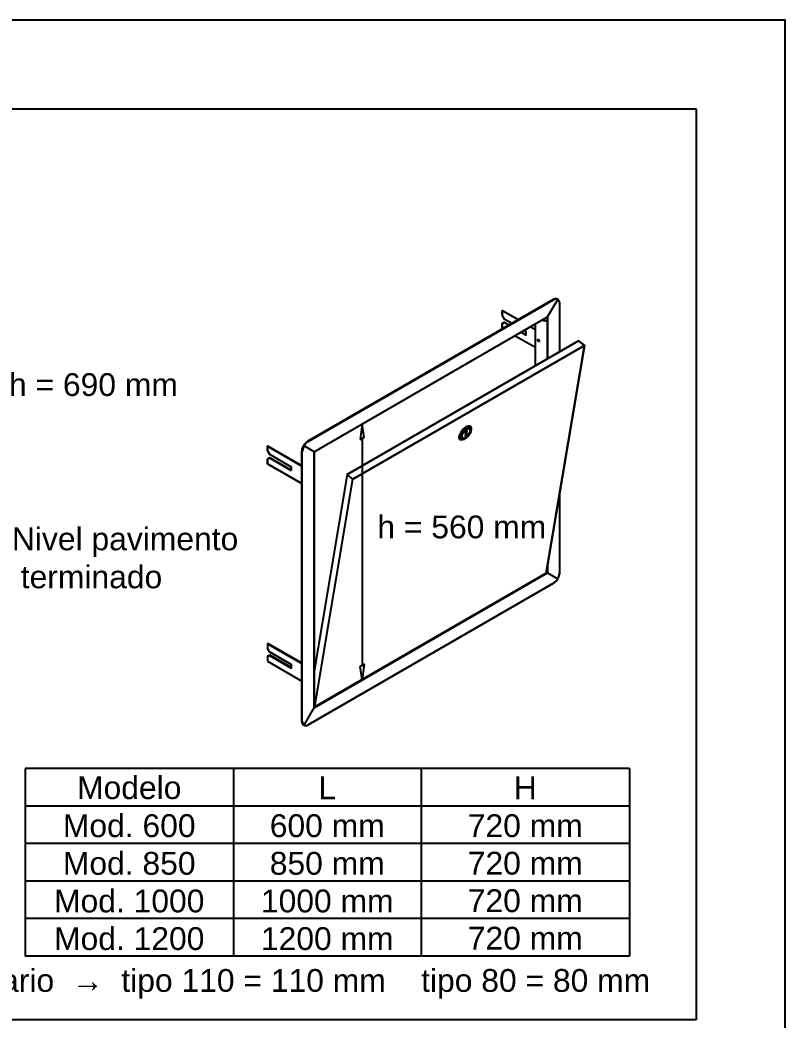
# Model space of a CAD drawing. Header units: millimetres. Extents: x 441156 to 441876, y 4514765 to 4515211.
# Drawn here: x 441494.216 to 441497.661, y 4514934.204 to 4514938.704 of the extents above; entities that cross this region are included whole.
import ezdxf
from ezdxf.enums import TextEntityAlignment as Align

# ---------------------------------------------------------------- set-up
doc = ezdxf.new("R2010")
doc.units = ezdxf.units.MM
doc.layers.add('01_cartela', color=6, linetype='Continuous', plot=False)
doc.layers.add('01_textos', color=7, linetype='Continuous')
doc.layers.add('Cassette', color=7, linetype='Continuous')
doc.styles.add('NIEVES2', font='sanss___.ttf')

msp = doc.modelspace()

# ---------------------------------------------------------------- linework, layer by layer
at = {"layer": '01_cartela', "color": 3}
msp.add_lwpolyline([(441467.02291656, 4514938.70368948), (441467.02291656, 4514917.16866547), (441497.66090462, 4514917.16866547), (441497.66090462, 4514938.70368948)], close=True, dxfattribs=at)
at = {"layer": 'Cassette'}
for p, q in [((441492.01090462, 4514938.30368948), (441497.26090462, 4514938.30368948)), ((441497.26090462, 4514938.30368948), (441497.26090462, 4514934.20361648)), ((441497.26090462, 4514934.20361648), (441492.01090462, 4514934.20361648))]:
    msp.add_line(p, q, dxfattribs=at)
at = {"layer": 'Cassette', "color": 254}
for p, q in [((441495.17752767, 4514935.33513775), (441495.17752767, 4514934.49138775)), ((441496.02213894, 4514935.33513775), (441496.02213894, 4514934.49138775)), ((441496.96050021, 4514935.33513775), (441496.96050021, 4514934.49138775))]:
    msp.add_line(p, q, dxfattribs=at)
for points in [[(441495.49548486, 4514935.52975484), (441495.49212302, 4514935.53162253), (441495.48950825, 4514935.53461084), (441495.48764057, 4514935.53834622), (441495.48651995, 4514935.54282867), (441495.48577288, 4514935.5480582), (441495.48577288, 4514936.76168282), (441495.48651995, 4514936.76728589), (441495.48764057, 4514936.77326249), (441495.48950825, 4514936.7792391), (441495.49212302, 4514936.78521571), (441495.49548486, 4514936.79081877), (441495.49922024, 4514936.7960483), (441495.50370269, 4514936.8009043), (441495.50818515, 4514936.80463968), (441495.5126676, 4514936.80800152), (441496.61721916, 4514937.4456307), (441496.62170161, 4514937.44787193), (441496.62581053, 4514937.44899254), (441496.62991944, 4514937.44936608), (441496.63365482, 4514937.44861901), (441496.63701666, 4514937.44712485)], [(441496.63701666, 4514937.44712485), (441496.63365482, 4514937.44861901), (441496.62991944, 4514937.44936608), (441496.62581053, 4514937.44899254), (441496.62170161, 4514937.44787193), (441496.61721916, 4514937.4456307), (441495.5126676, 4514936.80800152)], [(441495.51453529, 4514936.8068809), (441496.61908685, 4514937.44451009)], [(441495.51453529, 4514936.8068809), (441496.61908685, 4514937.44451009)], [(441496.59219212, 4514937.36756128), (441496.63813728, 4514937.44637778)], [(441496.61908685, 4514937.44451009), (441496.6235693, 4514937.44675132)], [(441496.6235693, 4514937.44675132), (441496.61908685, 4514937.44451009)], [(441496.6452345, 4514937.43442457), (441496.64265388, 4514937.44193092), (441496.63790148, 4514937.4466019), (441496.6313993, 4514937.4482659), (441496.6235693, 4514937.44675132)], [(441496.6452345, 4514937.43442457), (441496.64560804, 4514937.42919503)], [(441496.64560804, 4514937.42919503), (441496.6452345, 4514937.43442457)], [(441496.45883909, 4514937.35411392), (441496.38749335, 4514937.39520309), (441496.38936104, 4514937.3963237), (441496.46033324, 4514937.35523453)], [(441496.38749335, 4514937.3746585), (441496.38749335, 4514937.39520309), (441496.38936104, 4514937.3963237)], [(441496.45883909, 4514937.35411392), (441496.38749335, 4514937.39520309), (441496.38749335, 4514937.3746585)], [(441496.38936104, 4514937.3963237), (441496.46033324, 4514937.35523453)], [(441496.64560804, 4514937.42919503), (441496.64560804, 4514937.21030183)], [(441496.64560804, 4514937.42919503), (441496.64560804, 4514937.21030183)], [(441496.59219212, 4514936.21557042), (441495.54105648, 4514935.60857134), (441495.54105648, 4514936.7605622), (441496.59219212, 4514937.36756128)], [(441495.54105648, 4514936.7605622), (441496.59219212, 4514937.36756128), (441496.59219212, 4514937.17929818)], [(441496.38749335, 4514937.3746585), (441496.39645826, 4514937.35934345), (441496.43194436, 4514937.33879886)], [(441496.38749335, 4514937.3746585), (441496.39645826, 4514937.35934345)], [(441496.38749335, 4514937.33767825), (441496.39645826, 4514937.34290778), (441496.39832595, 4514937.34365486)], [(441496.38749335, 4514937.33767825), (441496.38936104, 4514937.33879886), (441496.39832595, 4514937.34365486)], [(441496.39645826, 4514937.34290778), (441496.38749335, 4514937.33767825)], [(441496.38936104, 4514937.33879886), (441496.39832595, 4514937.34365486), (441496.41961761, 4514937.33132811)], [(441496.39645826, 4514937.35934345), (441496.43194436, 4514937.33879886)], [(441496.41774992, 4514937.33058103), (441496.39645826, 4514937.34290778), (441496.39832595, 4514937.34365486), (441496.41961761, 4514937.33132811)], [(441496.41774992, 4514937.33058103), (441496.39645826, 4514937.34290778)], [(441496.566418, 4514937.35261977), (441496.59219212, 4514937.34776377)], [(441496.566418, 4514937.35261977), (441496.59069797, 4514937.34813731)], [(441496.59219212, 4514937.34888439), (441496.56828569, 4514937.35374038)], [(441496.56828569, 4514937.35374038), (441496.59219212, 4514937.34888439), (441496.59219212, 4514937.17929818)], [(441496.59219212, 4514937.17929818), (441496.59219212, 4514937.36756128)], [(441496.59219212, 4514937.17929818), (441496.59219212, 4514937.34888439)], [(441496.38749335, 4514937.31713367), (441496.38749335, 4514937.33767825), (441496.38936104, 4514937.33879886)], [(441496.38749335, 4514937.33767825), (441496.38749335, 4514937.31713367)], [(441496.38749335, 4514937.31713367), (441496.39085519, 4514937.31489244)], [(441496.38749335, 4514937.31713367), (441496.39085519, 4514937.31489244)], [(441496.48722797, 4514937.30667461), (441496.49432519, 4514937.30256569), (441496.49432519, 4514937.28613002), (441496.47303353, 4514937.29845677)], [(441496.49432519, 4514937.30256569), (441496.49432519, 4514937.28613002), (441496.47303353, 4514937.29845677)], [(441496.47490122, 4514937.29957739), (441496.49432519, 4514937.28837125)], [(441496.47490122, 4514937.29957739), (441496.49432519, 4514937.28837125)], [(441496.48722797, 4514937.30667461), (441496.49432519, 4514937.30256569)], [(441496.53728205, 4514937.30891583), (441496.5141227, 4514937.3223632)], [(441496.53728205, 4514937.30891583), (441496.5141227, 4514937.3223632)], [(441496.51561685, 4514937.32311027), (441496.53728205, 4514937.31078352)], [(441496.51561685, 4514937.32311027), (441496.53728205, 4514937.31078352)], [(441496.53728205, 4514937.14754746), (441496.53728205, 4514937.33543702)], [(441496.53728205, 4514937.14754746), (441496.53728205, 4514937.33543702)], [(441496.73152175, 4514937.25960883), (441495.68935103, 4514936.65821282), (441495.54105648, 4514935.77404863)], [(441495.54404479, 4514935.61454795), (441495.71549868, 4514936.63766824), (441496.7576694, 4514937.23906425), (441496.73152175, 4514937.25960883)], [(441495.71549868, 4514936.63766824), (441495.68935103, 4514936.65821282), (441496.73152175, 4514937.25960883)], [(441496.4461388, 4514937.28314172), (441496.53728205, 4514937.23084641)], [(441496.4461388, 4514937.28314172), (441496.53728205, 4514937.23084641)], [(441496.54736757, 4514937.26334421), (441496.54774111, 4514937.26446482), (441496.54848818, 4514937.26558544), (441496.5496088, 4514937.26558544), (441496.55110295, 4514937.2652119), (441496.55222356, 4514937.26409128), (441496.55334418, 4514937.26259713), (441496.55409125, 4514937.26072944), (441496.55446479, 4514937.25923529), (441496.55409125, 4514937.25774114), (441496.55334418, 4514937.25699407), (441496.55222356, 4514937.25662053), (441496.55110295, 4514937.25699407), (441496.5496088, 4514937.25811468), (441496.54848818, 4514937.25960883), (441496.54774111, 4514937.26147652), (441496.54736757, 4514937.26334421), (441496.54736757, 4514937.26334421)], [(441496.54923526, 4514937.2622236), (441496.5496088, 4514937.26297067), (441496.54998234, 4514937.26334421), (441496.55110295, 4514937.26334421), (441496.55185002, 4514937.26259713), (441496.5525971, 4514937.26147652), (441496.5525971, 4514937.25923529), (441496.55185002, 4514937.25886176), (441496.55110295, 4514937.25923529), (441496.54998234, 4514937.25998237), (441496.54923526, 4514937.2622236), (441496.54923526, 4514937.2622236)], [(441496.73152175, 4514937.25960883), (441496.7576694, 4514937.23906425), (441496.58621551, 4514936.21407627)], [(441495.54404479, 4514935.61230672), (441496.58621551, 4514936.21407627), (441496.7576694, 4514937.23906425), (441495.71549868, 4514936.63766824)], [(441496.2055804, 4514936.81435166), (441496.1996066, 4514936.81515386), (441496.19597726, 4514936.81814044), (441496.19431352, 4514936.82273164), (441496.19423652, 4514936.82834766), (441496.19732725, 4514936.84033502), (441496.20221856, 4514936.84946422)], [(441496.22463083, 4514936.8640322), (441496.22873975, 4514936.86664697), (441496.23247513, 4514936.86851466), (441496.2362105, 4514936.86963527), (441496.23919881, 4514936.87000881), (441496.24218711, 4514936.86926173), (441496.24442834, 4514936.86814112), (441496.24629603, 4514936.86627343), (441496.2470431, 4514936.86328513), (441496.24741664, 4514936.85992329), (441496.2470431, 4514936.85618791), (441496.24629603, 4514936.85207899), (441496.24442834, 4514936.84759653), (441496.23784473, 4514936.8358511), (441496.22873975, 4514936.82593134), (441496.22463083, 4514936.8225695), (441496.22089545, 4514936.81995473), (441496.2116714, 4514936.81666526), (441496.20692367, 4514936.81716633), (441496.20333917, 4514936.82032827), (441496.20221856, 4514936.82294303), (441496.20184502, 4514936.82630487), (441496.20221856, 4514936.83041379), (441496.20221856, 4514936.83041379)], [(441496.23247513, 4514936.86851466), (441496.22873975, 4514936.86664697), (441496.22463083, 4514936.8640322), (441496.21325193, 4514936.8527), (441496.20483332, 4514936.83900516), (441496.20333917, 4514936.83452271), (441496.20221856, 4514936.83041379), (441496.20184502, 4514936.82630487), (441496.20221856, 4514936.82294303), (441496.20392487, 4514936.81945542), (441496.20639051, 4514936.81738899), (441496.20957171, 4514936.81660544), (441496.21342469, 4514936.81696643), (441496.21716007, 4514936.81808704), (441496.22089545, 4514936.81995473), (441496.23293971, 4514936.83008228), (441496.24218711, 4514936.84274054), (441496.24442834, 4514936.84759653), (441496.24629603, 4514936.85207899), (441496.2470431, 4514936.85618791), (441496.2470431, 4514936.85618791)], [(441496.20221856, 4514936.84946422), (441496.2055804, 4514936.85469375), (441496.20931578, 4514936.85917621), (441496.21722778, 4514936.86761262), (441496.22929072, 4514936.87543211), (441496.23549553, 4514936.87752206), (441496.24107817, 4514936.87755165), (441496.24548533, 4514936.87488548), (441496.24816372, 4514936.86888819), (441496.24816372, 4514936.86477928), (441496.24779018, 4514936.86067036)], [(441496.20707455, 4514936.83302856), (441496.20782162, 4514936.83676394), (441496.20931578, 4514936.84087285), (441496.211557, 4514936.84498177), (441496.21417177, 4514936.84909069), (441496.21753361, 4514936.85282606), (441496.22089545, 4514936.85618791), (441496.22425729, 4514936.85917621), (441496.22799267, 4514936.86179097), (441496.23135451, 4514936.86328513), (441496.23434282, 4514936.86440574), (441496.23733112, 4514936.86440574), (441496.23957235, 4514936.86365866), (441496.24144003, 4514936.86216451), (441496.24218711, 4514936.85992329), (441496.24293419, 4514936.85693498), (441496.24256065, 4514936.85357314), (441496.24144003, 4514936.84983776), (441496.23994588, 4514936.84572884), (441496.23770466, 4514936.84161993), (441496.23508989, 4514936.83751101), (441496.23210159, 4514936.83377563), (441496.22873975, 4514936.83004025), (441496.22500437, 4514936.82705195), (441496.22164253, 4514936.82481072), (441496.21828069, 4514936.82294303), (441496.21491884, 4514936.82219596), (441496.21230408, 4514936.82219596), (441496.21006285, 4514936.82294303), (441496.20819516, 4514936.82443718), (441496.20707455, 4514936.82667841), (441496.20670101, 4514936.82966672), (441496.20707455, 4514936.83302856), (441496.20707455, 4514936.83302856)], [(441496.20707455, 4514936.84348762), (441496.21483713, 4514936.85465173), (441496.22463083, 4514936.8640322)], [(441496.22500437, 4514936.85357314), (441496.22836621, 4514936.85506729), (441496.22575144, 4514936.83302856), (441496.22276314, 4514936.83190794), (441496.22500437, 4514936.85357314), (441496.22500437, 4514936.85357314)], [(441496.24629603, 4514936.86627343), (441496.24326541, 4514936.86883946), (441496.23988752, 4514936.86988507), (441496.23247513, 4514936.86851466)], [(441496.2470431, 4514936.85618791), (441496.24741664, 4514936.85992329), (441496.2470431, 4514936.86328513), (441496.24629603, 4514936.86627343)], [(441495.5126676, 4514936.80800152), (441495.50818515, 4514936.80463968)], [(441495.5096793, 4514936.8038926), (441495.51453529, 4514936.8068809)], [(441495.51453529, 4514936.8068809), (441495.5096793, 4514936.8038926)], [(441496.20221856, 4514936.83041379), (441496.20333917, 4514936.83452271), (441496.20483332, 4514936.83900516), (441496.20707455, 4514936.84348762)], [(441496.21342469, 4514936.81659289), (441496.20931578, 4514936.81509874), (441496.2055804, 4514936.81435166)], [(441495.48577288, 4514936.69780784), (441495.33262234, 4514936.78633632), (441495.33112819, 4514936.78521571), (441495.48577288, 4514936.69594015)], [(441495.33262234, 4514936.78633632), (441495.33112819, 4514936.78521571), (441495.33112819, 4514936.76467112), (441495.33971956, 4514936.74935607), (441495.43796003, 4514936.69295185), (441495.43796003, 4514936.67614264)], [(441495.33112819, 4514936.78521571), (441495.48577288, 4514936.69594015)], [(441495.33112819, 4514936.76467112), (441495.33112819, 4514936.78521571)], [(441495.33112819, 4514936.76467112), (441495.33971956, 4514936.74935607)], [(441495.48577288, 4514936.69780784), (441495.33262234, 4514936.78633632)], [(441495.48651995, 4514936.76728589), (441495.48577288, 4514936.76168282)], [(441495.48577288, 4514936.76168282), (441495.48577288, 4514935.5480582)], [(441495.48764057, 4514936.7605622), (441495.4880141, 4514936.76616527)], [(441495.4880141, 4514936.76616527), (441495.48764057, 4514936.7605622)], [(441495.48764057, 4514935.54693759), (441495.48764057, 4514936.7605622)], [(441495.48764057, 4514935.54693759), (441495.48764057, 4514936.7605622)], [(441495.54105648, 4514936.7605622), (441495.49548486, 4514936.78708339)], [(441495.54105648, 4514936.7605622), (441495.54105648, 4514935.60857134), (441496.59219212, 4514936.21557042)], [(441495.34158725, 4514936.73404101), (441495.33262234, 4514936.72881148), (441495.33112819, 4514936.72769087)], [(441495.34158725, 4514936.73404101), (441495.33971956, 4514936.7329204), (441495.33112819, 4514936.72769087), (441495.33262234, 4514936.72881148)], [(441495.33971956, 4514936.7329204), (441495.33112819, 4514936.72769087)], [(441495.33112819, 4514936.72769087), (441495.33112819, 4514936.70714629), (441495.48241103, 4514936.61973842), (441495.48577288, 4514936.61787073), (441495.48241103, 4514936.61973842), (441495.33112819, 4514936.70714629)], [(441495.33112819, 4514936.70714629), (441495.33112819, 4514936.72769087)], [(441495.33262234, 4514936.72881148), (441495.34158725, 4514936.73404101), (441495.43796003, 4514936.67838387)], [(441495.33971956, 4514936.74935607), (441495.43796003, 4514936.69295185), (441495.43796003, 4514936.67614264)], [(441495.43796003, 4514936.67838387), (441495.34158725, 4514936.73404101), (441495.33971956, 4514936.7329204), (441495.43796003, 4514936.67614264)], [(441495.33971956, 4514936.7329204), (441495.43796003, 4514936.67614264)], [(441495.71549868, 4514936.63766824), (441495.68935103, 4514936.65821282), (441495.54105648, 4514935.77404863)], [(441496.64560804, 4514936.57043142), (441496.64560804, 4514936.21557042)], [(441496.64560804, 4514936.57043142), (441496.64560804, 4514936.21557042)], [(441496.59219212, 4514936.25105652), (441496.59219212, 4514936.21557042), (441496.63813728, 4514936.18904923)], [(441496.58621551, 4514936.21407627), (441495.54404479, 4514935.61230672)], [(441496.6235693, 4514936.17224002), (441496.61908685, 4514936.16925172)], [(441496.61908685, 4514936.16925172), (441496.6235693, 4514936.17224002)], [(441496.64560804, 4514936.21557042), (441496.6452345, 4514936.20996735)], [(441496.6452345, 4514936.20996735), (441496.64560804, 4514936.21557042)], [(441496.61908685, 4514936.16925172), (441495.51453529, 4514935.53162253)], [(441495.51453529, 4514935.53162253), (441496.61908685, 4514936.16925172)], [(441495.33262234, 4514935.89768967), (441495.33112819, 4514935.89656906), (441495.33112819, 4514935.87602447)], [(441495.48427872, 4514935.8102818), (441495.33262234, 4514935.89768967), (441495.33112819, 4514935.89656906), (441495.48241103, 4514935.80916119)], [(441495.48241103, 4514935.80916119), (441495.33112819, 4514935.89656906), (441495.33112819, 4514935.87602447)], [(441495.43796003, 4514935.78973722), (441495.34158725, 4514935.84539436), (441495.33971956, 4514935.84427375), (441495.43796003, 4514935.78749599), (441495.43796003, 4514935.80393166), (441495.33971956, 4514935.86070942), (441495.33112819, 4514935.87602447)], [(441495.33971956, 4514935.86070942), (441495.33112819, 4514935.87602447)], [(441495.48577288, 4514935.80916119), (441495.48427872, 4514935.8102818), (441495.33262234, 4514935.89768967)], [(441495.33971956, 4514935.86070942), (441495.43796003, 4514935.80393166)], [(441495.34158725, 4514935.84539436), (441495.33262234, 4514935.84016483), (441495.33112819, 4514935.83904422)], [(441495.34158725, 4514935.84539436), (441495.33971956, 4514935.84427375), (441495.33112819, 4514935.83904422)], [(441495.33112819, 4514935.83904422), (441495.33971956, 4514935.84427375)], [(441495.33262234, 4514935.84016483), (441495.33112819, 4514935.83904422), (441495.33112819, 4514935.81849964)], [(441495.33112819, 4514935.83904422), (441495.33112819, 4514935.81849964)], [(441495.33112819, 4514935.81849964), (441495.48577288, 4514935.72885054)], [(441495.33112819, 4514935.81849964), (441495.48577288, 4514935.72885054)], [(441495.33262234, 4514935.84016483), (441495.34158725, 4514935.84539436), (441495.43796003, 4514935.78973722)], [(441495.43796003, 4514935.80393166), (441495.43796003, 4514935.78749599), (441495.33971956, 4514935.84427375)], [(441495.48577288, 4514935.80691996), (441495.48241103, 4514935.80916119), (441495.48577288, 4514935.80691996), (441495.48577288, 4514935.80691996)], [(441495.48427872, 4514935.8102818), (441495.48577288, 4514935.80916119)], [(441495.49548486, 4514935.52975484), (441495.54105648, 4514935.60857134)], [(441495.55711861, 4514935.61790979), (441495.5589863, 4514935.6190304), (441495.55711861, 4514935.61790979), (441495.55711861, 4514935.61790979)], [(441495.48577288, 4514935.5480582), (441495.48651995, 4514935.54282867), (441495.48764057, 4514935.53834622), (441495.48950825, 4514935.53461084), (441495.49212302, 4514935.53162253), (441495.49548486, 4514935.52975484)], [(441495.4880141, 4514935.54170806), (441495.48764057, 4514935.54693759)], [(441495.48764057, 4514935.54693759), (441495.4880141, 4514935.54170806)], [(441495.5096793, 4514935.52938131), (441495.50202177, 4514935.52795603), (441495.4956156, 4514935.52976885), (441495.49082498, 4514935.53446959), (441495.4880141, 4514935.54170806)], [(441495.4880141, 4514935.54170806), (441495.49184637, 4514935.53304431), (441495.49795955, 4514935.52866692), (441495.50573031, 4514935.52828871), (441495.51453529, 4514935.53162253)], [(441495.51453529, 4514935.53162253), (441495.5096793, 4514935.52938131)], [(441494.23916641, 4514935.33513775), (441494.23916641, 4514934.49138775)], [(441496.96050021, 4514935.33513775), (441494.23916641, 4514935.33513775)], [(441496.96050021, 4514935.16638775), (441494.23916641, 4514935.16638775)], [(441496.96050021, 4514934.99763775), (441494.23916641, 4514934.99763775)], [(441496.96050021, 4514934.82888775), (441494.23916641, 4514934.82888775)], [(441496.96050021, 4514934.66013775), (441494.23916641, 4514934.66013775)], [(441496.96050021, 4514934.49138775), (441494.23916641, 4514934.49138775)]]:
    msp.add_lwpolyline(points, dxfattribs=at)
at = {"layer": 'Cassette', "color": 5}
for points in [[(441495.74858552, 4514936.81638508), (441495.7661418, 4514936.82684414), (441495.75717689, 4514936.88536521), (441495.74858552, 4514936.81638508)], [(441495.75717689, 4514936.82161461), (441495.75717689, 4514935.79998847)], [(441495.74858552, 4514935.79475894), (441495.7661418, 4514935.80484447), (441495.75717689, 4514935.73536521), (441495.74858552, 4514935.79475894)]]:
    msp.add_lwpolyline(points, dxfattribs=at)
at = {"layer": 'Cassette', "color": 254}
for centre, radius, start, end in [((441496.63059896, 4514937.43358977), 0.0149212, 3.26453731, 118.10694048), ((441495.54314858, 4514936.75954195), 0.05706353, 127.78575807, 172.21313224), ((441495.55214907, 4514936.75432438), 0.06527395, 130.58978187, 169.53958424), ((441495.55172293, 4514936.75465327), 0.06474057, 130.49278178, 169.75734492), ((441496.58701168, 4514936.21807995), 0.0586324, 308.57256349, 352.06763217), ((441496.58528786, 4514936.21910923), 0.0606397, 309.24097274, 351.32917807)]:
    msp.add_arc(centre, radius, start, end, dxfattribs=at)

# ---------------------------------------------------------------- texts
at = {"layer": '01_textos', "style": 'NIEVES2'}
msp.add_text('P = profundidad armario  →  tipo 110 = 110 mm    tipo 80 = 80 mm', height=0.1025611647, dxfattribs=at).set_placement((441494.94157818, 4514934.36886553), align=Align.MIDDLE)
for s, insert, char_height, width, attachment_point in [('h = 690 mm', (441494.16688294, 4514937.11418832), 0.102561165, 5.9438764329, 1), ('h = 560 mm', (441495.82538735, 4514936.47382447), 0.102561165, 5.9438764329, 1), ('Nivel pavimento\\P terminado', (441494.18008333, 4514936.42004236), 0.1025611647, 5.9438764329, 1), ('Modelo', (441494.70834704, 4514935.24857552), 0.102561165, 0.8427362669, 5), ('L', (441495.59983331, 4514935.24857552), 0.10256116, 0.8427362669, 5), ('H ', (441496.49131957, 4514935.24857552), 0.102561165, 0.8427362669, 5), ('Mod. 600', (441494.70834704, 4514935.07732606), 0.102561165, 0.969556324, 5), ('600 mm', (441495.59983331, 4514935.07732606), 0.102561165, 0.8427362669, 5), ('720 mm', (441496.49131957, 4514935.07732606), 0.102561165, 0.8427362669, 5), ('Mod. 850', (441494.70834704, 4514934.90795159), 0.102561165, 0.8427362669, 5), ('850 mm', (441495.59983331, 4514934.90795159), 0.102561165, 0.8427362669, 5), ('720 mm', (441496.49131957, 4514934.90857606), 0.102561165, 0.8427362669, 5), ('Mod. 1000', (441494.70834704, 4514934.73857713), 0.102561165, 0.8427362669, 5), ('1000 mm', (441495.59983331, 4514934.73857713), 0.102561165, 0.8427362669, 5), ('720 mm', (441496.49131957, 4514934.73982606), 0.102561165, 0.8427362669, 5), ('Mod. 1200', (441494.70834704, 4514934.56920267), 0.102561165, 0.8427362669, 5), ('1200 mm', (441495.59983331, 4514934.56920267), 0.102561165, 0.8427362669, 5), ('720 mm', (441496.49131957, 4514934.57107606), 0.102561165, 0.8427362669, 5)]:
    msp.add_mtext(s, dxfattribs=dict(at, insert=insert, char_height=char_height, width=width, attachment_point=attachment_point))

doc.saveas('drawing.dxf')
